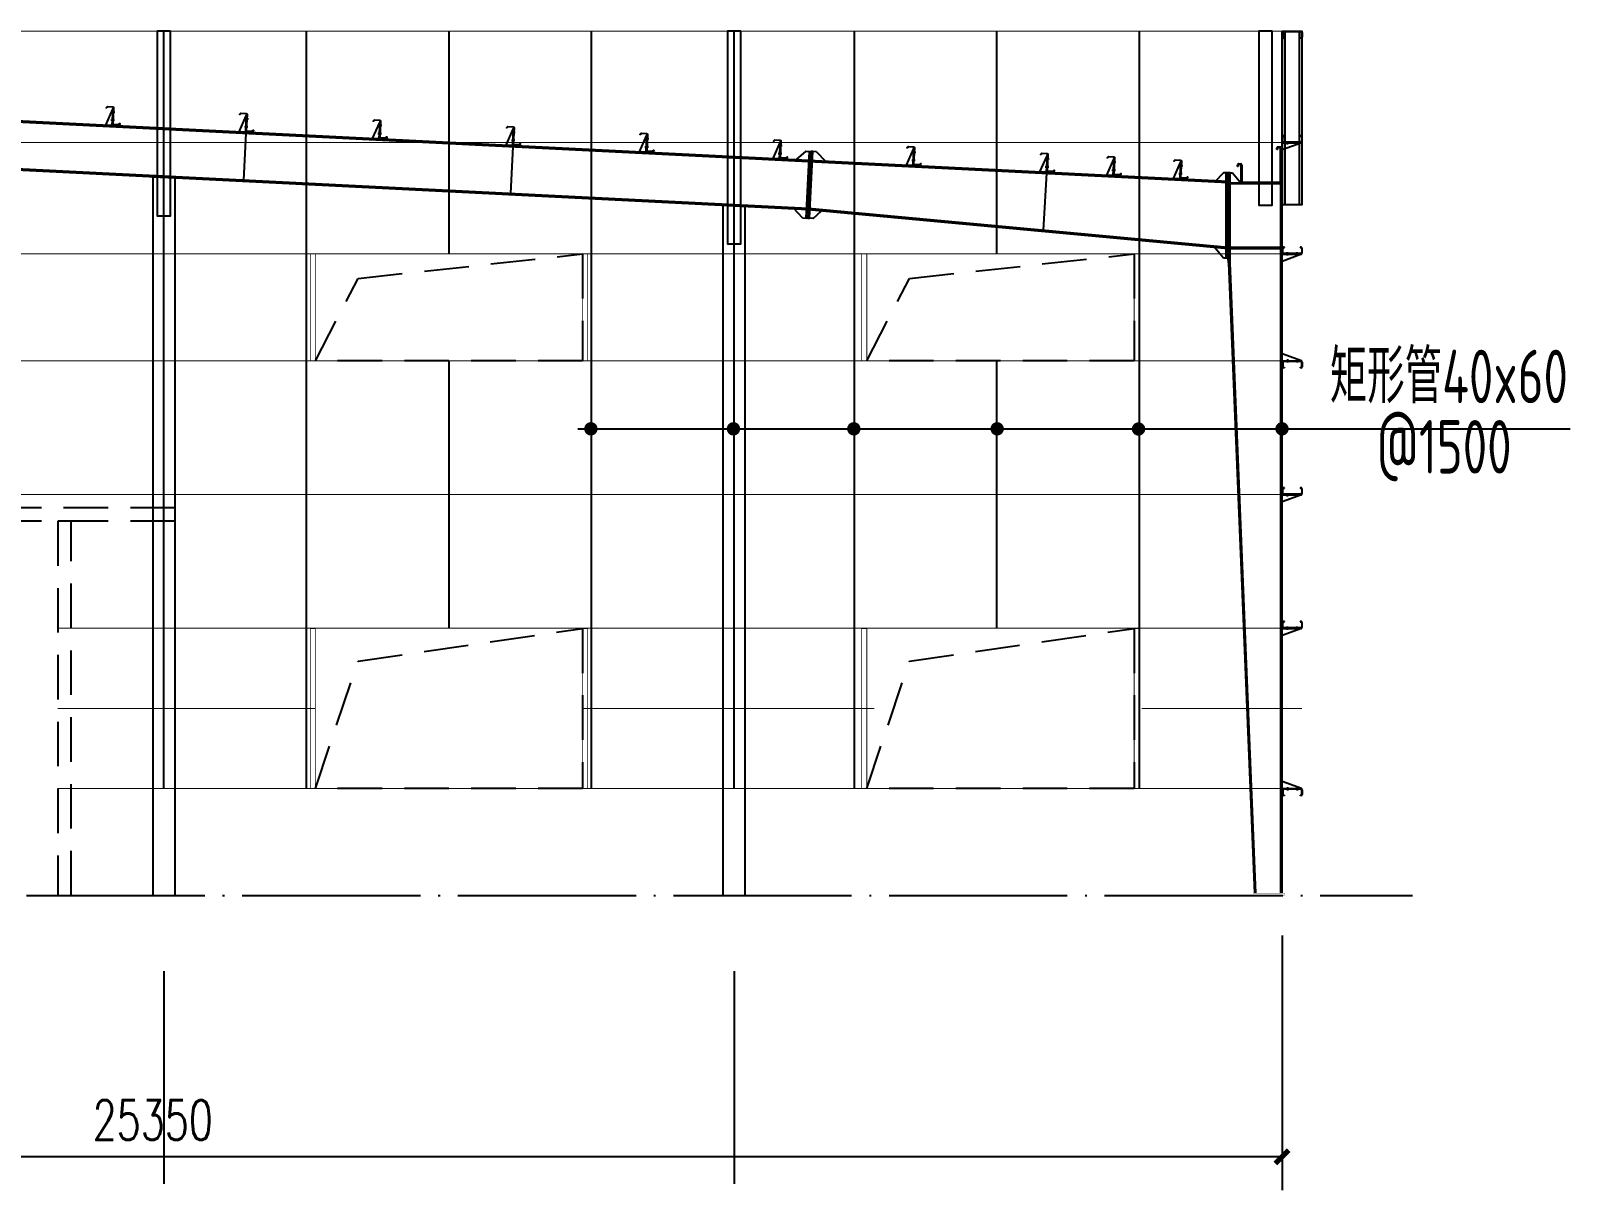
# Model space of a CAD drawing. Extents: x 180850 to 1399066, y 48356 to 327880.
# Drawn here: x 1241985 to 1259264, y 163350 to 176363 of the extents above; entities that cross this region are included whole.
import ezdxf
from ezdxf.enums import TextEntityAlignment as Align

# ---------------------------------------------------------------- set-up
doc = ezdxf.new("R2010")
doc.units = 0
doc.header["$LTSCALE"] = 1000
doc.linetypes.add('DASHED', pattern=[0.75, 0.5, -0.25])
doc.linetypes.add('DOTE', pattern=[2.4200000000000004, 2, -0.2, 0.02, -0.2])
doc.layers.add('_0', color=7, linetype='Continuous', lineweight=25)
for name, color, linetype in [('AXIS', 3, 'Continuous'), ('DOTE', 1, 'Continuous'), ('GL', 150, 'Continuous'), ('GZ', 50, 'Continuous'), ('LT', 181, 'Continuous'), ('PZ', 202, 'Continuous'), ('TEXT', 7, 'Continuous'), ('天沟', 2, 'Continuous')]:
    doc.layers.add(name, color=color, linetype=linetype)
doc.styles.add('_TCH_DIM_T3', font='SIMPLEX', dxfattribs={"width": 0.7058823529411765, "bigfont": 'GBCBIG'})
doc.styles.add('TSSD_Label', font='tssdeng.shx', dxfattribs={"width": 0.7, "bigfont": 'hztxt.shx'})
doc.dimstyles.new('_TCH_ARCH&&150', dxfattribs={"dimtxt": 446.25, "dimasz": 150, "dimexe": 375, "dimexo": 450, "dimgap": 189.375, "dimtad": 1, "dimdec": 0, "dimzin": 0, "dimdsep": 46, "dimtxsty": '_TCH_DIM_T3', "dimblk": 'ARCHTICK', "dimcen": 0.09, "dimclrd": 3, "dimclre": 3, "dimclrt": 7, "dimazin": 2, "dimtfac": 1, "dimtdec": 0, "dimtix": 1, "dimtmove": 2, "dimatfit": 3, "dimfxl": 1, "dimtolj": 1, "dimtzin": 0, "dimarcsym": 0})

# ---------------------------------------------------------------- blocks, each defined once
blk = doc.blocks.new('_ArchTick')
at = {"color": 0, "linetype": 'ByBlock', "const_width": 0.4}
blk.add_lwpolyline([(-0.5, -0.5), (0.5, 0.5)], dxfattribs=at)
blk = doc.blocks.new('*D1330')
at = {"color": 3, "lineweight": -2, "transparency": 16777216}
for p, q in [((27460.54800569033, 4947.908107432479), (27460.54800569033, 2089.540449279826)), ((52810.54800569033, 4947.908107448136), (52810.54800569033, 2089.540449279826)), ((52810.54800569033, 2464.540449279826), (27460.54800569033, 2464.540449279826))]:
    blk.add_line(p, q, dxfattribs=at)
at = {"layer": 'Defpoints', "color": 0, "transparency": 16777216}
for p in [(27460.54800569033, 5397.908107432479, -0.8588636219624313), (52810.54800569033, 5397.908107448136, -0.8588636219624313), (27460.54800569033, 2464.540449279826)]:
    blk.add_point(p, dxfattribs=at)
at = {"color": 3, "lineweight": -2, "transparency": 16777216, "xscale": 150, "yscale": 150, "zscale": 150, "rotation": 180}
blk.add_blockref('_ArchTick', (27460.54800569033, 2464.540449279826), dxfattribs=at)
at = {"color": 3, "lineweight": -2, "transparency": 16777216, "xscale": 150, "yscale": 150, "zscale": 150}
blk.add_blockref('_ArchTick', (52810.54800569033, 2464.540449279826), dxfattribs=at)
at = {"color": 7, "transparency": 16777216, "insert": (40135.54800569033, 2877.040449279826), "char_height": 446.25, "attachment_point": 5, "style": '_TCH_DIM_T3'}
blk.add_mtext('\\A1;25350', dxfattribs=at)
blk = doc.blocks.new('A$C3A585300')
at = {"layer": 'LT', "color": 1, "linetype": 'Continuous'}
for p, q in [((97.93509972130414, 153.0739373341203, -4.858863622005261), (58.07938764512073, 151.0811517325928, -4.858863622005261)), ((97.93509972130414, 153.0739373341203, -4.858863622005261), (58.07938764512073, 151.0811517325928, -4.858863622005261)), ((102.5054217729485, 61.66749631491257, -4.858863622005261), (62.64970969723072, 59.67471070768079, -4.858863622005261)), ((102.5054217729485, 61.66749631491257, -4.858863622005261), (62.64970969723072, 59.67471070768079, -4.858863622005261))]:
    blk.add_line(p, q, dxfattribs=at)
at = {"layer": 'LT', "elevation": -4.85886362199787}
blk.add_lwpolyline([(75.61775307415519, 196.7536458253744, -0.4142135623730951), (85.10590029356536, 207.240545383771), (140.7936933172168, 210.0249350358499), (154.9137436696328, 197.2496513831429), (156.9264836417278, 199.4742587201181), (141.8849707584595, 213.0832465669955), (81.95983042649459, 210.0869895498035, 0.414213562373095), (72.47168320673518, 199.6000899913488), (81.31064140750095, 22.82092601037584, -0.4142135623730951), (71.8224941882072, 12.33402645180468), (16.13470116478857, 9.549636799783912), (2.014650810975581, 22.32492045301478), (0.001910839113406837, 20.10031311551575), (15.0434237230802, 6.49132526863832), (74.96856405574363, 9.4875822859467, 0.4142135623730951), (84.45671127492096, 19.97448184422683), (75.61775307415519, 196.7536458253744)], format="xyb", dxfattribs=at)
at = {"layer": 'LT', "elevation": -0.8588636219624313}
for points in [[(75.86744115897454, 191.7598841312574), (81.85995519172866, 192.0595098327613), (91.44797764753457, 0.2990607686224394), (85.45546361466404, -0.0005649328813888133)], [(82.35933136136737, 182.071986444178), (91.44797764753457, 0.2990607686224394), (161.3462151695276, 3.793972645536996)]]:
    blk.add_lwpolyline(points, close=True, dxfattribs=at)
at = {"layer": 'LT', "color": 1, "linetype": 'Continuous'}
for points in [[(75.46719049185049, 139.6899442501599, -4.858863622005261), (74.2441882371204, 164.1499893869041, -4.858863622005261), (84.45596154325176, 140.1393828013679, -4.858863622005261), (83.23295928898733, 164.5994279386359, -4.858863622005261)], [(75.46719049185049, 139.6899442501599, -4.858863622005261), (74.2441882371204, 164.1499893869041, -4.858863622005261), (84.45596154325176, 140.1393828013679, -4.858863622005261), (83.23295928898733, 164.5994279386359, -4.858863622005261)], [(78.81451028608717, 72.74354836216662, -4.858863622005261), (80.03751254628878, 48.28350322588813, -4.858863622005261), (87.80328133783769, 73.1929869162268, -4.858863622005261), (89.02628359745722, 48.73294177954085, -4.858863622005261)], [(78.81451028608717, 72.74354836216662, -4.858863622005261), (80.03751254628878, 48.28350322588813, -4.858863622005261), (87.80328133783769, 73.1929869162268, -4.858863622005261), (89.02628359745722, 48.73294177954085, -4.858863622005261)]]:
    blk.add_solid(points, dxfattribs=at)
blk = doc.blocks.new('A$C5C4D7DB2')
at = {"color": 8}
for p, q in [((41181.17334941286, 13952.86054806178, -0.8588636219624313), (41154.90361941024, 13427.51014697494, -0.6533098243536699)), ((44177.65713993669, 13803.03635853971, -0.8588636219624313), (44151.38674131688, 13277.67353320809, -0.276622851610739)), ((47492.8734028805, 13098.60346518504, -0.8588636219624312), (47520.33909219899, 13647.91725156782, -0.8588636219624312)), ((50168.82920976263, 13503.47775505646, -0.8588636219624312), (50127.89947579708, 12863.0201138283, -0.8589604926295124))]:
    blk.add_line(p, q, dxfattribs=at)
at = {"layer": 'AXIS'}
for p, q in [((40260.5480056901, 4547.908107429452, -0.8588636219624313), (40260.5480056901, 2159.964070898888, -0.8588636219624313)), ((46660.5480056901, 4547.908107437659, -0.8588636219624313), (46660.5480056901, 2159.964070907095, -0.8588636219624313)), ((52810.5480056901, 4547.908107445925, -0.8588636219624313), (52810.5480056901, 2159.964070915361, -0.8588636219624313))]:
    blk.add_line(p, q, dxfattribs=at)
at = {"layer": 'DOTE', "linetype": 'DOTE'}
blk.add_line((-0.001282233744859695, 5397.908107432479, -0.8588636219624313), (54273.59320917213, 5397.908107432479, -0.8588636219624313), dxfattribs=at)
at = {"layer": 'GL', "color": 8}
for p, q in [((27460.54800568009, 14650.90680586651, -0.8588636219624313), (52204.54800568055, 13413.70680590006, -0.8588636219624313)), ((27460.54800568009, 14638.89181522978, -0.8588636219624313), (52204.54800568079, 13401.69181526337, -0.8588636219624313)), ((34433.08238594001, 13751.5930160202, -1.498304697184429), (47492.87347245915, 13098.60346169682, 0.1436228204697045)), ((34433.68269067025, 13763.59913642309, -1.498232442563526), (47493.47106920648, 13110.55542232905, 0.1435095425684525)), ((47492.87340288027, 13098.60346518509, -0.858863621961973), (52204.54800568172, 12660.87863137377, -4.880111923867942)), ((47492.87340288027, 13098.60346518509, -0.858863621961973), (52204.54800568172, 12660.87863137377, -4.880111923867942)), ((47494.34957722854, 13110.512323623, -0.858863621961973), (52204.54800568195, 12672.9617872716, -4.880109254762129)), ((47494.34957722854, 13110.512323623, -0.858863621961973), (52204.54800568195, 12672.9617872716, -4.880109254762129))]:
    blk.add_line(p, q, dxfattribs=at)
at = {"layer": 'GZ', "color": 8}
for p, q in [((52796.5480056908, 5422.90810747158), (52796.54800568009, 13383.90818857383, -4.174577925955447)), ((52810.5480056908, 5422.90810747158), (52810.54800568009, 13383.90818857383, -4.174577925955447)), ((52224.54798704479, 12673.20672245834, -11.93606458104584), (52796.54798703361, 12673.20735115423, -7.953464624846831)), ((52224.54798704479, 12673.20672245834, -11.93606458104584), (52796.54798703361, 12673.20735115423, -7.953464624846831)), ((52224.5480056922, 12659.20672245834, -11.93606458104584), (52796.54800568148, 12659.20735115423, -7.953464624846831)), ((52224.5480056922, 12659.20672245834, -11.93606458104584), (52796.54800568148, 12659.20735115423, -7.953464624846831)), ((52210.54800568195, 12499.2067211829, -8.048180720118141), (52500.0026822763, 5422.909827626121)), ((52224.54800568195, 12499.2073254024, -8.048181009621814), (52514.0026822763, 5422.909827626179))]:
    blk.add_line(p, q, dxfattribs=at)
at = {"layer": 'GZ'}
for points, elevation in [([(40335.54800566356, 15097.58160222725), (40185.54800566402, 15097.58160222686), (40185.54800566984, 13026.6759381007), (40335.54800566938, 13026.67593810109)], -0.8588636219624313), ([(46735.54800566216, 15097.58160223566), (46585.54800566263, 15097.58160223527), (46585.54800566914, 12713.17593810911), (46735.54800566868, 12713.1759381095)], -0.8588636219624313), ([(52699.59320915421, 15097.58160223566), (52549.59320915467, 15097.58160223527), (52549.59320916119, 13145.94960350599), (52699.59320916072, 13145.94960350638)], -0.8588636219624313), ([(52811.77110398049, 13154.6771120185), (53035.40160670225, 13154.67500894445), (53035.40199306235, 15094.20548395392), (52811.77149034105, 15094.20758702808)], -4.018398004367153), ([(52841.77082185354, 13154.67682989418), (53005.40132457484, 13154.67529107431), (53005.40227518952, 15094.20576607842), (52841.771772468, 15094.20730489829)], -4.018398004367153), ([(40385.5480056752, 5397.908107474068), (40385.50391897885, 13447.47193938708), (40135.54789907718, 13459.44960354712), (40135.5480057064, 5397.908107473413)], -0.8588636219624313), ([(46785.5480056738, 5397.908107482479), (46785.50391897815, 13133.97193939549), (46535.54789907648, 13145.94960355553), (46535.548005705, 5397.908107481824)], -0.8588636219624313)]:
    blk.add_lwpolyline(points, close=True, dxfattribs=dict(at, elevation=elevation))
at = {"layer": 'GZ', "color": 8, "elevation": -6.048181009589086}
blk.add_lwpolyline([(52810.54800568148, 13383.90732540311), (52224.54800568055, 13383.90732540235), (52224.54800568055, 13397.90732540235), (52810.54800568148, 13397.90732540311)], close=True, dxfattribs=at)
at = {"layer": 'LT'}
for p, q in [((52810.54810457746, 15097.58160664052, -4.018398004367153), (53030.54810457746, 15097.5814681968, -4.018398004367153)), ((52810.54810245335, 15094.20660664052, -4.018398004367153), (52810.54810457746, 15097.58160664052, -4.018398004367153)), ((53030.54810245335, 15094.2064681968, -4.018398004367153), (52810.54810245335, 15094.20660664052, -4.018398004367153)), ((52815.5480623364, 15030.45660347892, -4.018398004367153), (52815.54809537414, 15082.95660347845, -4.018398004367153)), ((52818.92309325049, 15079.58160135428, -4.018398004367153), (52818.92306446051, 15033.83160135498, -4.018398004367153)), ((52826.79810245382, 15094.20659639906, -4.018398004367153), (53024.29810245335, 15094.20647211441, -4.018398004367153)), ((53020.92310032924, 15090.83147423818, -4.018398004367153), (52830.17310032994, 15090.83159427518, -4.018398004367153)), ((53030.54810457746, 15097.5814681968, -4.018398004367153), (53030.54810245335, 15094.2064681968, -4.018398004367153)), ((53032.17306446005, 15033.83146715908, -4.018398004367153), (53032.17309325002, 15079.58146715838, -4.018398004367153)), ((53035.54809537367, 15082.95646503438, -4.018398004367153), (53035.5480623364, 15030.45646503485, -4.018398004367153)), ((52838.04805525905, 15019.2065893195, -4.018398004367153), (52826.79805525718, 15019.20659639906, -4.018398004367153)), ((52830.17305738106, 15022.58159427518, -4.018398004367153), (52838.04805738293, 15022.5815893195, -4.018398004367153)), ((52838.04805738293, 15022.5815893195, -4.018398004367153), (52838.04805525905, 15019.2065893195, -4.018398004367153)), ((53013.04805525485, 15019.20647919409, -4.018398004367153), (53013.04805737874, 15022.58147919433, -4.018398004367153)), ((53013.04805737874, 15022.58147919433, -4.018398004367153), (53020.9230573806, 15022.58147423841, -4.018398004367153)), ((53024.29805525672, 15019.20647211418, -4.018398004367153), (53013.04805525485, 15019.20647919409, -4.018398004367153))]:
    blk.add_line(p, q, dxfattribs=at)
at = {"layer": 'LT', "color": 8, "linetype": 'Continuous'}
for p, q in [((39670.6626150806, 14192.85159587394, -4.858863622005261), (39710.51832715701, 14190.85881027248, -4.858863622005261)), ((39670.6626150806, 14192.85159587394, -4.858863622005261), (39710.51832715701, 14190.85881027248, -4.858863622005261)), ((39666.09229302919, 14101.44515485456, -4.858863622005261), (39705.9480051049, 14099.45236924745, -4.858863622005261)), ((39666.09229302919, 14101.44515485456, -4.858863622005261), (39705.9480051049, 14099.45236924745, -4.858863622005261)), ((41164.22080134624, 14026.53872944054, -4.858863622005261), (41204.07651342195, 14024.54594383336, -4.858863622005261)), ((41164.22080134624, 14026.53872944054, -4.858863622005261), (41204.07651342195, 14024.54594383336, -4.858863622005261)), ((41168.79112339765, 14117.94517045974, -4.858863622005261), (41208.64683547383, 14115.95238485828, -4.858863622005261)), ((41168.79112339765, 14117.94517045974, -4.858863622005261), (41208.64683547383, 14115.95238485828, -4.858863622005261)), ((52871.96509427344, 6613.36085777152, -4.018398004367153), (52871.96509427624, 6575.019374541283, -4.018398004367153)), ((52982.3994761412, 6613.360857779204, -4.018398004367153), (52982.399476144, 6575.019374548967, -4.018398004367153))]:
    blk.add_line(p, q, dxfattribs=at)
at = {"layer": 'LT', "color": 8}
for p, q in [((53031.77130997018, 13849.62702901677, -4.018398004367153), (52811.77130997018, 13849.6270290237, -4.018398004367153)), ((52811.77130997018, 13849.6270290237, -4.018398004367153), (52811.77130997018, 13846.2520290237, -4.018398004367153)), ((52811.77130997018, 13846.2520290237, -4.018398004367153), (53031.77130997018, 13846.25202901677, -4.018398004367153)), ((53031.77131003467, 13846.25202901677, -4.01839800433309), (52811.77131002909, 13766.62702902405, -4.018398004367267)), ((52816.77130997228, 13913.37702903883, -4.018398004367153), (52816.77130997065, 13860.8770290393, -4.018398004367153)), ((52820.14630997088, 13864.25202903959, -4.018398004367153), (52820.14630997228, 13910.00202903889, -4.018398004367153)), ((52839.27130997484, 13924.62702903843, -4.018398004367153), (52828.02130997274, 13924.62702903866, -4.018398004367153)), ((52828.02130997041, 13849.62702903866, -4.018398004367153), (53025.52130997018, 13849.62702903237, -4.018398004367153)), ((52831.39630997274, 13921.25202903866, -4.018398004367153), (52839.2713099746, 13921.25202903843, -4.018398004367153)), ((53022.14630996995, 13853.00202903261, -4.018398004367153), (52831.39630997041, 13853.00202903866, -4.018398004367153)), ((52839.2713099746, 13921.25202903843, -4.018398004367153), (52839.27130997484, 13924.62702903843, -4.018398004367153)), ((52873.18839855446, 13827.08128740847, -4.018398004367153), (52873.18839855725, 13865.4227706387, -4.018398004367153)), ((52983.62278042221, 13827.08128740102, -4.018398004367153), (52983.62278042501, 13865.42277063125, -4.018398004367153)), ((53014.27130997065, 13924.62702903261, -4.018398004367153), (53014.27130997041, 13921.25202903237, -4.018398004367153)), ((53025.52130997251, 13924.62702903261, -4.018398004367153), (53014.27130997065, 13924.62702903261, -4.018398004367153)), ((53014.27130997041, 13921.25202903237, -4.018398004367153), (53022.14630997228, 13921.25202903237, -4.018398004367153)), ((53031.77130997018, 13846.25202901677, -4.018398004367153), (53031.77130997018, 13849.62702901677, -4.018398004367153)), ((53033.39630997204, 13910.00202903168, -4.018398004367153), (53033.39630997065, 13864.25202903237, -4.018398004367153)), ((53036.77130997018, 13860.87702903237, -4.018398004367153), (53036.77130997228, 13913.37702903191, -4.018398004367153)), ((52815.54800540768, 12661.65810691762, -4.018398004367153), (52815.54800562165, 12609.15810691808, -4.018398004367153)), ((52818.92300560814, 12612.53310693223, -4.018398004367153), (52818.92300542165, 12658.28310693153, -4.018398004367153)), ((52838.0480053639, 12672.90810700964, -4.018398004367153), (52826.79800536204, 12672.90810696378, -4.018398004367153)), ((52830.17300537555, 12669.53310697763, -4.018398004367153), (52838.04800537741, 12669.53310700964, -4.018398004367153)), ((52838.04800537741, 12669.53310700964, -4.018398004367153), (52838.0480053639, 12672.90810700964, -4.018398004367153)), ((52871.96509438776, 12578.73736553277, -4.018398004367153), (52871.9650942327, 12617.07884876301, -4.018398004367153)), ((52982.39947619708, 12579.08035727472, -4.018398004367153), (52982.39947604202, 12617.42184050496, -4.018398004367153)), ((53013.04800535971, 12672.90810772292, -4.018398004367153), (53013.04800537322, 12669.53310772269, -4.018398004367153)), ((53024.29800536158, 12672.90810776902, -4.018398004367153), (53013.04800535971, 12672.90810772292, -4.018398004367153)), ((53013.04800537322, 12669.53310772269, -4.018398004367153), (53020.92300537508, 12669.53310775493, -4.018398004367153)), ((53032.17300542118, 12658.28310780069, -4.018398004367153), (53032.17300560791, 12612.53310780138, -4.018398004367153)), ((53035.54800562118, 12609.15810781524, -4.018398004367153), (53035.54800540768, 12661.65810781477, -4.018398004367153)), ((53030.54800566728, 12597.90810777892, -4.018398004367153), (52810.54800566728, 12597.90810688199, -4.018398004367153)), ((52810.54800566728, 12597.90810688199, -4.018398004367153), (52810.54800568125, 12594.53310688199, -4.018398004367153)), ((52810.54800568125, 12594.53310688199, -4.018398004367153), (53030.54800568125, 12594.53310777892, -4.018398004367153)), ((53030.54800574575, 12594.53310777903, -4.01839800433309), (52810.54800606752, 12514.90810688223, -4.018398004367267)), ((52826.79800566752, 12597.90810696378, -4.018398004367153), (53024.29800566728, 12597.90810776879, -4.018398004367153)), ((53020.92300565331, 12601.28310775517, -4.018398004367153), (52830.17300565401, 12601.28310697763, -4.018398004367153)), ((53030.54800568125, 12594.53310777892, -4.018398004367153), (53030.54800566728, 12597.90810777892, -4.018398004367153)), ((53030.54800575017, 11397.90810746267, -4.018398004333088), (52810.54800574994, 11477.53310746983, -4.018398004367267)), ((52871.96509427112, 11417.07884908158, -4.018398004367153), (52871.96509427135, 11378.73736585134, -4.018398004367153)), ((52982.39947613887, 11417.07884908169, -4.018398004367153), (52982.39947613911, 11378.73736585146, -4.018398004367153)), ((52810.54800568568, 11397.9081074703, -4.018398004367153), (53030.54800568568, 11397.90810746291, -4.018398004367153)), ((52810.54800568544, 11394.5331074703, -4.018398004367153), (52810.54800568568, 11397.9081074703, -4.018398004367153)), ((53030.54800568544, 11394.53310746291, -4.018398004367153), (52810.54800568544, 11394.5331074703, -4.018398004367153)), ((52815.54800568335, 11330.78310745493, -4.018398004367153), (52815.54800568521, 11383.28310745447, -4.018398004367153)), ((52818.92300568521, 11379.90810745406, -4.018398004367153), (52818.92300568358, 11334.15810745476, -4.018398004367153)), ((52826.79800568568, 11394.53310745429, -4.018398004367153), (53024.29800568544, 11394.53310744777, -4.018398004367153)), ((52838.04800568521, 11319.53310745383, -4.018398004367153), (52826.79800568311, 11319.53310745429, -4.018398004367153)), ((53020.92300568498, 11391.15810744777, -4.018398004367153), (52830.17300568568, 11391.15810745406, -4.018398004367153)), ((52830.17300568335, 11322.90810745406, -4.018398004367153), (52838.04800568521, 11322.90810745383, -4.018398004367153)), ((52838.04800568521, 11322.90810745383, -4.018398004367153), (52838.04800568521, 11319.53310745383, -4.018398004367153)), ((53013.04800568102, 11319.53310744824, -4.018398004367153), (53013.04800568102, 11322.90810744847, -4.018398004367153)), ((53013.04800568102, 11322.90810744847, -4.018398004367153), (53020.92300568288, 11322.90810744801, -4.018398004367153)), ((53024.29800568288, 11319.53310744754, -4.018398004367153), (53013.04800568102, 11319.53310744824, -4.018398004367153)), ((53030.54800568568, 11397.90810746291, -4.018398004367153), (53030.54800568544, 11394.53310746291, -4.018398004367153)), ((53032.17300568335, 11334.15810744777, -4.018398004367153), (53032.17300568498, 11379.90810744707, -4.018398004367153)), ((53035.54800568474, 11383.28310744684, -4.018398004367153), (53035.54800568335, 11330.78310744731, -4.018398004367153)), ((53030.54800551338, 9897.908106588802, -4.018398004367153), (52810.54800551338, 9897.908106595845, -4.018398004367153)), ((52810.54800551338, 9897.908106595845, -4.018398004367153), (52810.54800551338, 9894.533106595845, -4.018398004367153)), ((52810.54800551338, 9894.533106595845, -4.018398004367153), (53030.54800551338, 9894.533106588802, -4.018398004367153)), ((53030.54800557811, 9894.533106588919, -4.018398004333088), (52810.54800557229, 9814.908106596078, -4.018398004367267)), ((52815.54800551571, 9961.658106610863, -4.018398004367153), (52815.54800551385, 9909.158106611329, -4.018398004367153)), ((52818.92300551431, 9912.53310661162, -4.018398004367153), (52818.92300551571, 9958.283106610921, -4.018398004367153)), ((52838.04800551804, 9972.908106610572, -4.018398004367153), (52826.79800551618, 9972.908106610805, -4.018398004367153)), ((52826.79800551385, 9897.908106610805, -4.018398004367153), (53024.29800551338, 9897.908106604402, -4.018398004367153)), ((52830.17300551618, 9969.533106610805, -4.018398004367153), (52838.04800551804, 9969.533106610572, -4.018398004367153)), ((53020.92300551292, 9901.283106604635, -4.018398004367153), (52830.17300551385, 9901.283106610805, -4.018398004367153)), ((52838.04800551804, 9969.533106610572, -4.018398004367153), (52838.04800551804, 9972.908106610572, -4.018398004367153)), ((52871.96509409789, 9875.362364980494, -4.018398004367153), (52871.96509410022, 9913.703848210731, -4.018398004367153)), ((52982.39947596565, 9875.362364973043, -4.018398004367153), (52982.39947596798, 9913.70384820328, -4.018398004367153)), ((53013.04800551385, 9972.908106604751, -4.018398004367153), (53013.04800551385, 9969.533106604518, -4.018398004367153)), ((53024.29800551571, 9972.908106604635, -4.018398004367153), (53013.04800551385, 9972.908106604751, -4.018398004367153)), ((53013.04800551385, 9969.533106604518, -4.018398004367153), (53020.92300551571, 9969.533106604402, -4.018398004367153)), ((53030.54800551338, 9894.533106588802, -4.018398004367153), (53030.54800551338, 9897.908106588802, -4.018398004367153)), ((53032.17300551524, 9958.28310660382, -4.018398004367153), (53032.17300551385, 9912.533106604518, -4.018398004367153)), ((53035.54800551338, 9909.158106604518, -4.018398004367153), (53035.54800551571, 9961.658106604053, -4.018398004367153)), ((52838.04800521187, 8472.908106723495, -4.018398004367153), (52826.79800520977, 8472.908106677627, -4.018398004367153)), ((52830.17300522374, 8469.53310669148, -4.018398004367153), (52838.0480052256, 8469.533106723495, -4.018398004367153)), ((52838.0480052256, 8469.533106723495, -4.018398004367153), (52838.04800521187, 8472.908106723495, -4.018398004367153)), ((53013.04800520767, 8472.908107436771, -4.018398004367153), (53013.04800522141, 8469.533107436539, -4.018398004367153)), ((53024.29800520954, 8472.908107482872, -4.018398004367153), (53013.04800520767, 8472.908107436771, -4.018398004367153)), ((53013.04800522141, 8469.533107436539, -4.018398004367153), (53020.92300522327, 8469.533107468786, -4.018398004367153)), ((53030.54800551524, 8397.908107492767, -4.018398004367153), (52810.54800551524, 8397.908106595845, -4.018398004367153)), ((52810.54800551524, 8397.908106595845, -4.018398004367153), (52810.54800552921, 8394.533106595845, -4.018398004367153)), ((52810.54800552921, 8394.533106595845, -4.018398004367153), (53030.54800552921, 8394.533107492767, -4.018398004367153)), ((53030.54800559347, 8394.533107492884, -4.018398004333088), (52810.54800591525, 8314.908106596078, -4.018398004367267)), ((52815.5480052554, 8461.658106631468, -4.018398004367153), (52815.54800546961, 8409.158106631934, -4.018398004367153)), ((52818.9230054561, 8412.533106646079, -4.018398004367153), (52818.92300526937, 8458.28310664538, -4.018398004367153)), ((52826.79800551571, 8397.908106677627, -4.018398004367153), (53024.29800551524, 8397.908107482639, -4.018398004367153)), ((53020.92300550127, 8401.283107469018, -4.018398004367153), (52830.17300550174, 8401.28310669148, -4.018398004367153)), ((52871.96509417752, 8379.08035654224, -4.018398004367153), (52871.96509402245, 8417.421839772476, -4.018398004367153)), ((52982.39947604528, 8379.080356988576, -4.018398004367153), (52982.39947589021, 8417.421840218813, -4.018398004367153)), ((53030.54800552921, 8394.533107492767, -4.018398004367153), (53030.54800551524, 8397.908107492767, -4.018398004367153)), ((53032.17300526914, 8458.283107514537, -4.018398004367153), (53032.17300545564, 8412.533107515235, -4.018398004367153)), ((53035.54800546914, 8409.158107529089, -4.018398004367153), (53035.5480052554, 8461.658107528623, -4.018398004367153)), ((53030.54800575366, 6597.908107472918, -4.018398004333088), (52810.54800574784, 6677.53310746506, -4.018398004367267)), ((52810.54800568894, 6597.908107465293, -4.018398004367153), (53030.54800568894, 6597.908107473035, -4.018398004367153)), ((52810.54800568894, 6594.533107465293, -4.018398004367153), (52810.54800568894, 6597.908107465293, -4.018398004367153)), ((53030.54800568894, 6594.533107473035, -4.018398004367153), (52810.54800568894, 6594.533107465293, -4.018398004367153)), ((52815.5480056915, 6530.783107450276, -4.018398004367153), (52815.5480056894, 6583.28310744981, -4.018398004367153)), ((52818.92300568987, 6579.908107449635, -4.018398004367153), (52818.9230056915, 6534.158107450334, -4.018398004367153)), ((52826.7980056894, 6594.53310745045, -4.018398004367153), (53024.29800568894, 6594.533107457435, -4.018398004367153)), ((53020.92300568894, 6591.158107457202, -4.018398004367153), (52830.1730056894, 6591.15810745045, -4.018398004367153)), ((53030.54800568894, 6597.908107473035, -4.018398004367153), (53030.54800568894, 6594.533107473035, -4.018398004367153)), ((53032.17300569126, 6534.158107457901, -4.018398004367153), (53032.1730056894, 6579.908107457202, -4.018398004367153)), ((53035.54800568894, 6583.283107457202, -4.018398004367153), (53035.5480056915, 6530.783107457668, -4.018398004367153)), ((52838.04800569406, 6519.533107450683, -4.018398004367153), (52826.79800569196, 6519.53310745045, -4.018398004367153)), ((52830.17300569196, 6522.90810745045, -4.018398004367153), (52838.04800569382, 6522.908107450683, -4.018398004367153)), ((52838.04800569382, 6522.908107450683, -4.018398004367153), (52838.04800569406, 6519.533107450683, -4.018398004367153)), ((53013.04800568987, 6519.533107457086, -4.018398004367153), (53013.04800568963, 6522.908107457319, -4.018398004367153)), ((53013.04800568963, 6522.908107457319, -4.018398004367153), (53020.9230056915, 6522.908107457435, -4.018398004367153)), ((53024.29800569173, 6519.533107457202, -4.018398004367153), (53013.04800568987, 6519.533107457086, -4.018398004367153))]:
    blk.add_line(p, q, dxfattribs=at)
at = {"layer": 'LT', "color": 8, "elevation": -0.8588636219624313}
for points in [[(39686.23838344077, 14221.84964498383), (39677.14973715483, 14040.07671930816), (39607.25149963284, 14043.57163118513)], [(39692.73027364304, 14231.53754267091), (39686.73775961041, 14231.83716837259), (39677.14973715483, 14040.07671930816), (39683.1422511877, 14039.77709360677)], [(41184.36689175759, 14146.94321956986), (41175.27824547188, 13965.17029389425), (41105.38000794966, 13968.6652057711)], [(41190.85878196009, 14156.63111725694), (41184.86626792746, 14156.93074295844), (41175.27824547188, 13965.17029389425), (41181.27075950475, 13964.87066819274)]]:
    blk.add_lwpolyline(points, close=True, dxfattribs=at)
at = {"layer": 'LT', "color": 8, "elevation": -4.85886362199787}
for points in [[(39692.97996172821, 14236.53130436514, 0.4142135623730951), (39683.49181450857, 14247.0182039236), (39627.80402148492, 14249.80259357544), (39613.68397113238, 14237.02730992256), (39611.67123116041, 14239.25191725965), (39626.71274404367, 14252.86090510659), (39686.63788437564, 14249.86464808945, -0.414213562373095), (39696.12603159528, 14239.37774853106), (39687.28707339475, 14062.59858454991, 0.4142135623730951), (39696.77522061439, 14052.11168499151), (39752.46301363758, 14049.32729533961), (39766.58306399127, 14062.10257899284), (39768.59580396325, 14059.87797165546), (39753.55429107929, 14046.26898380858), (39693.62915074662, 14049.2652408256, -0.4142135623730951), (39684.14100352745, 14059.75214038399), (39692.97996172821, 14236.53130436514)], [(41191.10847004503, 14161.62487895106, 0.4142135623730951), (41181.62032282539, 14172.11177850945), (41125.93252980174, 14174.89616816142), (41111.81247944944, 14162.12088450871), (41109.79973947722, 14164.34549184568), (41124.84125236049, 14177.95447969256), (41184.76639269246, 14174.95822267549, -0.414213562373095), (41194.25453991233, 14164.47132311703), (41185.41558171157, 13987.69215913606, 0.4142135623730951), (41194.90372893121, 13977.20525957749), (41250.59152195463, 13974.42086992553), (41264.71157230809, 13987.19615357876), (41266.7243122803, 13984.97154624126), (41251.68279939611, 13971.36255839438), (41191.75765906367, 13974.35881541163, -0.4142135623730951), (41182.2695118445, 13984.84571496991), (41191.10847004503, 14161.62487895106)]]:
    blk.add_lwpolyline(points, format="xyb", dxfattribs=at)
at = {"layer": 'LT'}
for centre, start, end in [((52826.79809537414, 15082.95659639883, -4.018398004367153), 89.99996395474388, 179.9999639414036), ((52830.17309325002, 15079.58159427495, -4.018398004367153), 89.99996395474388, 179.9999639414036), ((52830.17306446051, 15033.83159427565, -4.018398004367153), 179.9999639414036, 269.9999639547439), ((53020.92309325002, 15079.58147423794, -4.018398004367153), 359.9999639414037, 89.99996395474388), ((53020.92306446005, 15033.83147423841, -4.018398004367153), 269.9999639547439, 359.9999639414037), ((53024.2980953739, 15082.95647211395, -4.018398004367153), 359.9999639414037, 89.99996395474388), ((52826.79806233663, 15030.45659639929, -4.018398004367153), 179.9999639414036, 269.9999639547439), ((53024.2980623364, 15030.45647211465, -4.018398004367153), 269.9999639547439, 359.9999639414037)]:
    blk.add_arc(centre, 11.25000000029239, start, end, dxfattribs=at)
at = {"layer": 'LT', "color": 8}
for centre, start, end in [((52828.02130997251, 13913.37702903843, -4.018398004367153), 90, 179.9999999933299), ((52828.02130997065, 13860.87702903889, -4.018398004367153), 179.9999999933299, 270), ((52831.39630997251, 13910.00202903819, -4.018398004367153), 90, 179.9999999933299), ((52831.39630997041, 13864.25202903889, -4.018398004367153), 179.9999999933299, 270), ((53022.14630997204, 13910.00202903237, -4.018398004367153), 359.9999999933299, 90), ((53022.14630997041, 13864.25202903284, -4.018398004367153), 270, 359.9999999933299), ((53025.52130997228, 13913.37702903214, -4.018398004367153), 359.9999999933299, 90), ((53025.52130997041, 13860.87702903284, -4.018398004367153), 270, 359.9999999933299), ((52826.79800540768, 12661.65810696354, -4.018398004367153), 90.00000024012384, 180.0000002267836), ((52830.17300542165, 12658.28310697716, -4.018398004367153), 90.00000024012384, 180.0000002267836), ((53020.92300542118, 12658.28310775493, -4.018398004367153), 2.267836247855796e-07, 90.00000024012384), ((53024.29800540768, 12661.65810776856, -4.018398004367153), 2.267836247855796e-07, 90.00000024012384), ((52826.79800562165, 12609.15810696401, -4.018398004367153), 180.0000002267836, 270.0000002401238), ((52830.17300560768, 12612.53310697786, -4.018398004367153), 180.0000002267836, 270.0000002401238), ((53020.92300560768, 12612.5331077554, -4.018398004367153), 270.0000002401238, 2.267836247855796e-07), ((53024.29800562141, 12609.15810776925, -4.018398004367153), 270.0000002401238, 2.267836247855796e-07), ((52826.79800568521, 11383.28310745406, -4.018398004367153), 90, 180), ((52826.79800568358, 11330.78310745452, -4.018398004367153), 180, 270), ((52830.17300568474, 11379.90810745383, -4.018398004367153), 90, 180), ((52830.17300568381, 11334.15810745452, -4.018398004367153), 180, 270), ((53020.92300568474, 11379.90810744754, -4.018398004367153), 0, 90), ((53020.92300568335, 11334.15810744801, -4.018398004367153), 270, 0), ((53024.29800568498, 11383.28310744731, -4.018398004367153), 0, 90), ((53024.29800568335, 11330.78310744801, -4.018398004367153), 270, 0), ((52826.79800551571, 9961.658106610572, -4.018398004367153), 90, 179.9999999933299), ((52826.79800551385, 9909.158106611038, -4.018398004367153), 179.9999999933299, 270), ((52830.17300551571, 9958.283106610339, -4.018398004367153), 90, 179.9999999933299), ((52830.17300551385, 9912.533106611038, -4.018398004367153), 179.9999999933299, 270), ((53020.92300551524, 9958.283106604402, -4.018398004367153), 359.9999999933299, 90), ((53020.92300551385, 9912.533106604867, -4.018398004367153), 270, 359.9999999933299), ((53024.29800551571, 9961.658106604169, -4.018398004367153), 359.9999999933299, 90), ((53024.29800551385, 9909.158106604867, -4.018398004367153), 270, 359.9999999933299), ((52826.79800525564, 8461.658106677394, -4.018398004367153), 90.00000024012384, 180.0000002267836), ((52830.17300526961, 8458.283106691015, -4.018398004367153), 90.00000024012384, 180.0000002267836), ((53020.92300526914, 8458.283107468786, -4.018398004367153), 2.267836247855796e-07, 90.00000024012384), ((53024.2980052554, 8461.658107482406, -4.018398004367153), 2.267836247855796e-07, 90.00000024012384), ((52826.79800546961, 8409.15810667786, -4.018398004367153), 180.0000002267836, 270.0000002401238), ((52830.17300545564, 8412.533106691713, -4.018398004367153), 180.0000002267836, 270.0000002401238), ((53020.92300545564, 8412.533107469251, -4.018398004367153), 270.0000002401238, 2.267836247855796e-07), ((53024.29800546914, 8409.158107483105, -4.018398004367153), 270.0000002401238, 2.267836247855796e-07), ((52826.7980056894, 6583.283107450217, -4.018398004367153), 90, 180), ((52830.1730056894, 6579.908107450217, -4.018398004367153), 90, 180), ((53020.9230056894, 6579.908107456969, -4.018398004367153), 0, 90), ((53024.2980056894, 6583.283107456969, -4.018398004367153), 0, 90), ((52826.79800569173, 6530.783107450683, -4.018398004367153), 180, 270), ((52830.17300569173, 6534.158107450916, -4.018398004367153), 180, 270), ((53020.92300569126, 6534.158107457435, -4.018398004367153), 270, 0), ((53024.2980056915, 6530.783107457668, -4.018398004367153), 270, 0)]:
    blk.add_arc(centre, 11.25000000029239, start, end, dxfattribs=at)
at = {"layer": 'LT', "color": 8, "linetype": 'Continuous'}
for points in [[(39693.13052431028, 14179.46760278993, -4.858863622005261), (39694.35352656501, 14203.92764792661, -4.858863622005261), (39684.14175325911, 14179.91704134119, -4.858863622005261), (39685.36475551315, 14204.37708647817, -4.858863622005261)], [(39693.13052431028, 14179.46760278993, -4.858863622005261), (39694.35352656501, 14203.92764792661, -4.858863622005261), (39684.14175325911, 14179.91704134119, -4.858863622005261), (39685.36475551315, 14204.37708647817, -4.858863622005261)], [(39689.78320451593, 14112.52120690187, -4.858863622005261), (39688.56020225585, 14088.0611617656, -4.858863622005261), (39680.7944334643, 14112.97064545588, -4.858863622005261), (39679.57143120468, 14088.51060031907, -4.858863622005261)], [(39689.78320451593, 14112.52120690187, -4.858863622005261), (39688.56020225585, 14088.0611617656, -4.858863622005261), (39680.7944334643, 14112.97064545588, -4.858863622005261), (39679.57143120468, 14088.51060031907, -4.858863622005261)], [(41187.91171283321, 14037.61478148785, -4.858863622005261), (41186.6887105729, 14013.15473635157, -4.858863622005261), (41178.92294178135, 14038.06422004185, -4.858863622005261), (41177.69993952173, 14013.60417490517, -4.858863622005261)], [(41187.91171283321, 14037.61478148785, -4.858863622005261), (41186.6887105729, 14013.15473635157, -4.858863622005261), (41178.92294178135, 14038.06422004185, -4.858863622005261), (41177.69993952173, 14013.60417490517, -4.858863622005261)], [(41191.2590326271, 14104.56117737584, -4.858863622005261), (41192.48203488206, 14129.02122251259, -4.858863622005261), (41182.27026157593, 14105.01061592705, -4.858863622005261), (41183.49326382997, 14129.47066106432, -4.858863622005261)], [(41191.2590326271, 14104.56117737584, -4.858863622005261), (41192.48203488206, 14129.02122251259, -4.858863622005261), (41182.27026157593, 14105.01061592705, -4.858863622005261), (41183.49326382997, 14129.47066106432, -4.858863622005261)], [(52859.71979372203, 6591.158107451382, -4.018398004367153), (52884.21039482951, 6591.158107454001, -4.018398004367153), (52859.71979372157, 6597.908107461277, -4.018398004367153), (52884.21039482905, 6597.908107464245, -4.018398004367153)], [(52970.15417558979, 6591.158107459123, -4.018398004367153), (52994.64477669727, 6591.158107461568, -4.018398004367153), (52970.15417558933, 6597.908107469018, -4.018398004367153), (52994.6447766968, 6597.908107471812, -4.018398004367153)]]:
    blk.add_solid(points, dxfattribs=at)
at = {"layer": 'LT', "color": 8}
for points in [[(52860.94309800351, 13853.00202903773, -4.018398004367153), (52885.43369911099, 13853.00202903534, -4.018398004367153), (52860.94309800258, 13846.25202902795, -4.018398004367153), (52885.43369911029, 13846.2520290251, -4.018398004367153)], [(52971.37747987127, 13853.00202903045, -4.018398004367153), (52995.86808097875, 13853.00202902789, -4.018398004367153), (52971.37747987034, 13846.25202902056, -4.018398004367153), (52995.86808097805, 13846.25202901765, -4.018398004367153)], [(52859.71979374508, 12600.9401158025, -4.018398004367153), (52884.21039485256, 12600.9401159007, -4.018398004367153), (52859.71979377209, 12594.1901157926, -4.018398004367153), (52884.2103948798, 12594.19011589045, -4.018398004367153)], [(52970.1541755544, 12601.28310754451, -4.018398004367153), (52994.64477666188, 12601.28310764265, -4.018398004367153), (52970.15417558141, 12594.53310753462, -4.018398004367153), (52994.64477668912, 12594.53310763241, -4.018398004367153)], [(52859.71979371854, 11391.15810745289, -4.018398004367153), (52884.21039482602, 11391.15810745388, -4.018398004367153), (52859.71979371808, 11397.90810746291, -4.018398004367153), (52884.21039482579, 11397.90810746413, -4.018398004367153)], [(52970.1541755863, 11391.15810745307, -4.018398004367153), (52994.64477669378, 11391.158107454, -4.018398004367153), (52970.15417558583, 11397.90810746308, -4.018398004367153), (52994.64477669355, 11397.90810746425, -4.018398004367153)], [(52859.71979354648, 9901.283106609873, -4.018398004367153), (52884.21039465396, 9901.28310660737, -4.018398004367153), (52859.71979354601, 9894.533106599978, -4.018398004367153), (52884.21039465349, 9894.533106597126, -4.018398004367153)], [(52970.15417541424, 9901.283106602597, -4.018398004367153), (52994.64477652172, 9901.283106600036, -4.018398004367153), (52970.15417541377, 9894.533106592586, -4.018398004367153), (52994.64477652125, 9894.533106589792, -4.018398004367153)], [(52859.71979353484, 8401.28310681197, -4.018398004367153), (52884.21039464232, 8401.283106910167, -4.018398004367153), (52859.71979356138, 8394.533106802075, -4.018398004367153), (52884.21039466932, 8394.533106899922, -4.018398004367153)], [(52970.1541754026, 8401.283107258365, -4.018398004367153), (52994.64477651007, 8401.283107356503, -4.018398004367153), (52970.15417542914, 8394.53310724847, -4.018398004367153), (52994.64477653708, 8394.533107346258, -4.018398004367153)]]:
    blk.add_solid(points, dxfattribs=at)
at = {"layer": 'PZ', "color": 8}
for p, q in [((47465.40771355759, 13750.78874247306, -2.858863621936965), (47355.7066527626, 13656.15264657798, -4.877261626364041)), ((47465.40771355759, 13750.78874247306, -2.858863621936965), (47355.7066527626, 13656.15264657798, -4.877261626364041)), ((47465.40771355759, 13750.78874247306, -2.858863621936965), (47505.35780711425, 13748.79123779479, -2.858863621936965)), ((47465.40771355759, 13750.78874247306, -2.858863621936965), (47505.35780711425, 13748.79123779479, -2.858863621936965)), ((47585.25799422618, 13744.79622843885, -2.858863621936965), (47545.30790066905, 13746.79373311676, -2.858863621936965)), ((47585.25799422618, 13744.79622843885, -2.858863621936965), (47545.30790066905, 13746.79373311676, -2.858863621936965)), ((47585.25799422618, 13744.79622843885, -2.858863621936965), (47684.97190799401, 13639.68938381434, -4.877261626364041)), ((47585.25799422618, 13744.79622843885, -2.858863621936965), (47684.97190799401, 13639.68938381434, -4.877261626364041)), ((52154.55396212544, 13508.50511401326, -8.048181009621814), (52058.11555593787, 13407.927559952, -8.048181009621814)), ((52184.54800568055, 13507.9073254023, -8.048181009621814), (52154.55396212544, 13508.50511401326, -8.048181009621814)), ((52184.54800568055, 13507.9073254023, -8.048181009621814), (52154.55396212544, 13508.50511401326, -8.048181009621814)), ((52184.54800568195, 12549.20732540234, -8.048181009621814), (52184.54800568055, 13507.9073254023, -8.048181009621814)), ((52224.54800568055, 13507.90732540235, -8.048181009621814), (52184.54800568055, 13507.9073254023, -8.048181009621814)), ((52204.54800568195, 12549.2073254024, -8.048181009621814), (52204.54800568055, 13507.90732540235, -8.048181009621814)), ((52224.54800568055, 13507.90732540235, -8.048181009621814), (52254.54800568055, 13507.90732540241, -8.048181009621814)), ((52224.54800568055, 13507.90732540235, -8.048181009621814), (52224.54800568195, 12499.2073254024, -8.048181009621814)), ((52224.54800568055, 13507.90732540235, -8.048181009621814), (52254.54800568055, 13507.90732540241, -8.048181009621814)), ((52254.54800568055, 13507.90732540241, -8.048181009621814), (52346.9133908092, 13397.90732540253, -8.048181009603631)), ((47427.9545811282, 13001.72448430728, -1.499037699451506), (47331.884589036, 13106.65290586802, 0.1233826745228725)), ((47427.9545811282, 13001.72448430728, -1.499037699451506), (47331.884589036, 13106.65290586802, 0.1233826745228725)), ((47427.9545811282, 13001.72448430728, -1.499037699451506), (47467.90467468509, 12999.72697962885, -1.499037699451506)), ((47427.9545811282, 13001.72448430728, -1.499037699451506), (47467.90467468509, 12999.72697962885, -1.499037699451506)), ((47547.80486179702, 12995.73197027179, -1.499037699451506), (47507.85476824036, 12997.72947495052, -1.499037699451506)), ((47547.80486179702, 12995.73197027179, -1.499037699451506), (47507.85476824036, 12997.72947495052, -1.499037699451506)), ((47547.80486179702, 12995.73197027179, -1.499037699451506), (47641.75606277515, 13082.63525297289, -1.499037699478354)), ((47547.80486179702, 12995.73197027179, -1.499037699451506), (47641.75606277515, 13082.63525297289, -1.499037699478354)), ((52154.54800568195, 12549.20732540234, -8.048181009621814), (52041.39164297027, 12685.83338226295, -8.048181009603276)), ((52184.54800568195, 12549.20732540234, -8.048181009621814), (52154.54800568195, 12549.20732540234, -8.048181009621814)), ((52204.54800568195, 12549.2073254024, -8.048181009621814), (52184.54800568195, 12549.20732540234, -8.048181009621814)), ((52204.54800568195, 12549.2073254024, -8.048181009621814), (52184.54800568195, 12549.20732540234, -8.048181009621814)), ((52210.54800568195, 12499.2067211829, -11.91108989124147), (52204.54800568195, 12549.2073254024, -8.048181009621814)), ((52224.54800568195, 12499.2073254024, -8.048181009621814), (52210.54800568195, 12499.2067211829, -11.91108989124147))]:
    blk.add_line(p, q, dxfattribs=at)
at = {"layer": 'PZ', "color": 8, "elevation": -0.8588636219624312}
for points in [[(47487.87972147134, 12998.72822728899), (47467.90467468509, 12999.72697962885), (47505.35780711425, 13748.79123779479), (47525.33285389189, 13747.79248545587)], [(47487.87972147134, 12998.72822728899), (47467.90467468509, 12999.72697962885), (47505.35780711425, 13748.79123779479), (47525.33285389189, 13747.79248545587)], [(47487.87972147018, 12998.72822728899), (47507.85476824781, 12997.72947494994), (47545.30790067092, 13746.79373311653), (47525.33285389328, 13747.79248545557)], [(47487.87972147018, 12998.72822728899), (47507.85476824781, 12997.72947494994), (47545.30790067092, 13746.79373311653), (47525.33285389328, 13747.79248545557)]]:
    blk.add_lwpolyline(points, close=True, dxfattribs=at)
at = {"layer": 'PZ', "color": 8, "const_width": 2.249999940395355}
for points in [[(52653.54801147338, 5597.928933060481), (52667.54801147338, 5597.928933060481), (52667.54801147338, 5422.928933060713), (52653.54801147338, 5422.928933060713)], [(52835.54801725643, 5397.949758650488), (52485.5480056908, 5397.908107470997), (52485.5480056908, 5422.908107470997), (52835.54801725643, 5422.949758650488)]]:
    blk.add_lwpolyline(points, close=True, dxfattribs=at)
at = {"layer": '天沟', "color": 8, "linetype": 'ByBlock', "elevation": -6.048181009589086}
blk.add_lwpolyline([(52801.94111156464, 13397.90732540311), (52352.17675084993, 13397.90538260007), (52352.1767508497, 13595.93436587932, 0.4142135623730951), (52347.1767508497, 13600.93436587932), (52322.5546375548, 13600.93436587926, 0.4141296836861726), (52317.55463775969, 13595.93579782055), (52317.55254760175, 13577.97102360147), (52310.05254760175, 13577.97102360147), (52310.05254760175, 13595.94714186013, -0.414213562373095), (52322.55254760175, 13608.44714186013), (52347.14588225982, 13608.44714186019, -0.4142135623730951), (52359.64588225982, 13595.94714186019), (52359.64588226005, 13405.31820591287), (52794.44503991306, 13405.32014871591), (52794.44473394332, 13786.06030468205, 0.4142135623730954), (52789.44473394332, 13791.06030468205), (52764.64257232053, 13791.06030468199, 0.4142535940530351), (52759.64257236524, 13786.0596213081), (52759.64361571847, 13768.71784549124), (52752.14361571847, 13768.71784549124), (52752.14361571847, 13785.95280751957, -0.4142135623729742), (52764.64361571847, 13798.45280751957), (52789.44111156417, 13798.45280751963, -0.4142135623730951), (52801.94111156417, 13785.95280751963), (52801.9414175339, 13397.90732540311)], format="xyb", dxfattribs=at)
at = {"color": 8, "xscale": -1}
for p in [(42764.85473143542, 13889.96480769367), (44262.98323975131, 13815.05838226044), (45761.1117480672, 13740.15195682721), (47259.24025638611, 13665.2455314534), (48757.36876469897, 13590.33910596074), (50255.49727301509, 13515.4326805275), (51004.56152718747, 13477.97946809704), (51753.62578134541, 13440.52625538036)]:
    blk.add_blockref('A$C3A585300', p, dxfattribs=at)
dim = blk.add_linear_dim(base=(27460.54800569033, 2464.540449279826), p1=(52810.54800569033, 5397.908107448136, -0.8588636219624313), p2=(27460.54800569033, 5397.908107432479, -0.8588636219624313), angle=180, dimstyle='_TCH_ARCH&&150')
dim.commit()
dim.dimension.update_dxf_attribs({"geometry": '*D1330', "text_midpoint": (40135.54800569033, 2877.040449279826)})

msp = doc.modelspace()

# ---------------------------------------------------------------- linework, layer by layer
at = {"color": 4}
for p, q in [((1243475.455088212, 176358.0411663791, -4.874355784588943), (1243475.455104205, 167858.4093096337)), ((1245075.455088212, 176358.0411573503, -5.733219406551385), (1245075.455104205, 167858.409300605, -0.8588636219624419)), ((1246675.45508849, 176358.0401740066, -7.453653982361985), (1246675.455092638, 173858.4074892877, -2.579298197773042)), ((1248275.455088212, 176358.0411633714, -5.733219406551385), (1248275.455104205, 167858.4093066261, -0.8588636219624419)), ((1249875.455088212, 176358.041166382, -5.733219406551385), (1249875.455104205, 167858.4093096367, -0.8588636219624419)), ((1251225.455088213, 176358.0411573503, -5.733219406551381), (1251225.455104206, 167858.409300605, -0.8588636219624384)), ((1252825.45508849, 176358.0401740066, -7.453653982361981), (1252825.455092638, 173858.4074892877, -2.579298197773038)), ((1254425.455088213, 176358.0411633714, -5.733219406551381), (1254425.455104206, 167858.4093066261, -0.8588636219624384)), ((1256025.455088213, 176358.041166382, -5.733219406551381), (1256025.455104206, 167858.4093096367, -0.8588636219624384)), ((1246675.455095035, 172658.4066045147, -2.750371030900851), (1246675.455100964, 169655.0316139139, -2.750371030900851)), ((1252825.455095035, 172658.4066147215, -2.750371050804517), (1252825.455100964, 169655.0316241207, -2.750371050804517))]:
    msp.add_line(p, q, dxfattribs=at)
at = {"layer": '_0', "color": 1, "const_width": 75, "elevation": -2.713465853937464}
for points in [[(1248271.548020431, 171932.9990262112, 1), (1248271.548020431, 171857.9990262112, 1)], [(1249871.548005684, 171932.9990262676, 1), (1249871.548005684, 171857.9990262676, 1)], [(1251223.180753711, 171932.9990270913, 1), (1251223.180753711, 171857.9990270913, 1)], [(1252831.762190814, 171932.9990281572, 1), (1252831.762190814, 171857.9990281572, 1)], [(1254418.547997276, 171931.1784815139, 1), (1254418.547997276, 171856.1784815139, 1)], [(1256029.048005684, 171932.9990260992, 1), (1256029.048005684, 171857.9990260992, 1)]]:
    msp.add_lwpolyline(points, format="xyb", close=True, dxfattribs=at)
at = {"layer": 'AXIS', "linetype": 'ByBlock'}
msp.add_line((1248124.243640367, 171895.4990259591, -2.713465853937464), (1259263.94574379, 171895.4990270562, -2.713465853937464), dxfattribs=at)
at = {"layer": 'LT', "linetype": 'DASHED'}
for p, q in [((1243603.765960402, 171008.3666982266, -0.8588636219624313), (1236954.071830223, 171008.3667001916, -0.8588636219624313)), ((1243603.765960402, 170858.3666982266, -0.8588636219624313), (1236954.071830223, 170858.3667001917, -0.8588636219624313))]:
    msp.add_line(p, q, dxfattribs=at)
at = {"layer": 'LT', "linetype": 'DASHED', "const_width": 10}
for points, elevation in [([(1256254.047754204, 176358.0411575048), (1205328.999682679, 176358.041157296)], -4.874355784588943), ([(1256252.872772924, 175108.3990799183), (1205327.824701399, 175108.3990797095)], -4.874355784589042), ([(1256254.048005691, 173858.4055063337), (1205329.000030114, 173858.4055061377)], -0.8559577801636813), ([(1256254.048005691, 172658.4063307597), (1205328.999934166, 172658.4063305623)], -0.8559577801636813), ([(1256254.048005691, 171158.4063307597), (1205328.999934172, 171158.4063305623)], -0.8559577801636813), ([(1256254.048005691, 169658.4855014045), (1242287.048063906, 169658.4855013504)], -0.8559577801636813)]:
    msp.add_lwpolyline(points, dxfattribs=dict(at, elevation=elevation))
for points, elevation in [([(1245122.090993717, 173858.4063306574), (1245179.048005685, 173858.4063306574), (1245179.048005681, 172658.4063306279), (1245122.090993713, 172658.4063306279)], -0.8559577801636813), ([(1248236.005017671, 173858.4063306574), (1248179.048005703, 173858.4063306574), (1248179.0480057, 172658.4063306279), (1248236.005017668, 172658.4063306279)], -0.8559577801636813), ([(1251311.541080246, 173858.4092970472), (1251368.498092213, 173858.4092970472), (1251368.49809221, 172658.4092970176), (1251311.541080242, 172658.4092970176)], -0.8588636219624384), ([(1254425.4551042, 173858.4092970472), (1254368.498092232, 173858.4092970472), (1254368.498092229, 172658.4092970176), (1254425.455104197, 172658.4092970176)], -0.8588636219624384), ([(1245122.090993715, 169655.0313403308), (1245179.048005683, 169655.0313403308), (1245179.04800568, 167858.4063402363), (1245122.090993712, 167858.4063402363)], -0.8559577801636813), ([(1248236.005017669, 169655.0313403308), (1248179.048005701, 169655.0313403308), (1248179.048005699, 167858.4063402363), (1248236.005017667, 167858.4063402363)], -0.8559577801636813), ([(1251311.541080244, 169655.0343067206), (1251368.498092212, 169655.0343067206), (1251368.498092209, 167858.4093066261), (1251311.541080241, 167858.4093066261)], -0.8588636219624384), ([(1254425.455104198, 169655.0343067206), (1254368.49809223, 169655.0343067206), (1254368.498092228, 167858.4093066261), (1254425.455104196, 167858.4093066261)], -0.8588636219624384)]:
    msp.add_lwpolyline(points, close=True, dxfattribs=dict(at, elevation=elevation))
at = {"layer": 'LT', "linetype": 'DASHED'}
for points, elevation in [([(1245658.001082797, 173583.1258584142), (1248179.048005684, 173858.4063306619), (1248179.04800569, 172658.4063306279), (1245179.04800569, 172658.4063306279)], -0.8559577801636813), ([(1251847.451169326, 173583.128824804), (1254368.498092213, 173858.4092970517), (1254368.498092219, 172658.4092970176), (1251368.498092219, 172658.4092970176)], -0.8588636219624384), ([(1242437.048063906, 170858.3676588223), (1242287.048063906, 170858.3676588223), (1242287.048063904, 166658.3676581496), (1242437.048063904, 166658.3676581496)], -0.8588636219624313), ([(1245658.001082794, 169288.1185195833), (1248179.048005682, 169655.0313403353), (1248179.04800569, 167858.4063402363), (1245179.04800569, 167858.4063402363)], -0.8559577801636813), ([(1251847.451169322, 169288.1214859731), (1254368.498092211, 169655.0343067251), (1254368.498092219, 167858.4093066261), (1251368.498092219, 167858.4093066261)], -0.8588636219624384)]:
    msp.add_lwpolyline(points, close=True, dxfattribs=dict(at, elevation=elevation))
at = {"layer": 'LT', "linetype": 'DASHED', "const_width": 10}
for points in [[(1242287.048063905, 168756.7188342735), (1245179.048005681, 168756.7187957345)], [(1248179.0480057, 168756.7187557564), (1251454.048005682, 168756.7187121135)], [(1254454.048005701, 168756.7186721354), (1256254.048005691, 168756.7186481484)]]:
    msp.add_lwpolyline(points, dxfattribs=at)
at = {"layer": 'LT', "linetype": 'ByBlock', "const_width": 10, "elevation": -0.8559577801636813}
msp.add_lwpolyline([(1256254.048005691, 167858.4063401838), (1242287.048063905, 167858.4063401475)], dxfattribs=at)

# ---------------------------------------------------------------- block references
at = {"layer": 'LT', "linetype": 'DASHED'}
msp.add_blockref('A$C5C4D7DB2', (1203218.5, 161260.4595507188), dxfattribs=at)

# ---------------------------------------------------------------- texts
at = {"layer": 'TEXT', "style": 'TSSD_Label', "width": 0.7}
for s, p in [('矩形管40x60', (1259238.741100621, 172003.3198597683, -2.713465853937464)), ('@1500', (1258606.53555649, 171213.949624958, -2.713465853937464))]:
    msp.add_text(s, height=599.9998499999996, dxfattribs=at).set_placement(p, align=Align.BOTTOM_RIGHT)

doc.saveas('drawing.dxf')
